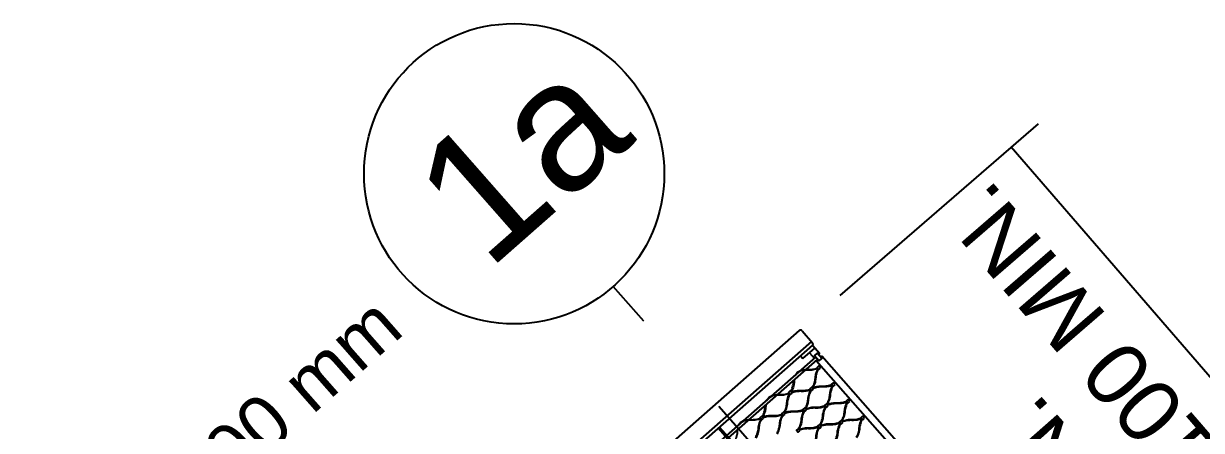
# Model space of a CAD drawing. Header units: millimetres. Extents: x 832728086 to 834530684, y 817551485 to 818349469.
# Drawn here: x 834421286 to 834424581, y 817821903 to 817823041 of the extents above; entities that cross this region are included whole.
import ezdxf

# ---------------------------------------------------------------- set-up
doc = ezdxf.new("R2010")
doc.units = ezdxf.units.MM
doc.header["$LTSCALE"] = 100
doc.linetypes.add('Grid Line', pattern=[22.225, 12.7, -3.175, 3.175, -3.175])
doc.layers.add('056-Railing-l', color=6, linetype='Continuous', lineweight=25)
for name, color, linetype in [('DLN020__', 6, 'Continuous'), ('DLN030_2', 1, 'Continuous'), ('DLN0401_', 7, 'Continuous'), ('DLN051__', 7, 'Continuous'), ('mesh- l', 8, 'Continuous')]:
    doc.layers.add(name, color=color, linetype=linetype)
doc.styles.get("Standard").update_dxf_attribs({"font": 'swiss.ttf'})
doc.styles.add('Swis721tBT', font='swissl.ttf')
doc.dimstyles.new('INTDIM350', dxfattribs={"dimtxt": 350, "dimasz": 200, "dimexe": 100, "dimexo": 150, "dimgap": 100, "dimtad": 1, "dimdec": 0, "dimzin": 9, "dimdsep": 46, "dimtxsty": 'Swis721tBT', "dimblk": 'OPEN30', "dimcen": -125, "dimclrd": 256, "dimclre": 256, "dimclrt": 2, "dimaunit": 1, "dimadec": 1, "dimazin": 0, "dimtfac": 0.444444, "dimtdec": 0, "dimtix": 1, "dimtmove": 2, "dimatfit": 3, "dimldrblk": 'OPEN30', "dimfxl": 0, "dimtolj": 1, "dimlwd": -1, "dimlwe": -1, "dimarcsym": 0})

# ---------------------------------------------------------------- blocks, each defined once
blk = doc.blocks.new('*D78')
at = {"layer": 'Defpoints', "color": 0}
for p in [(834424049.5, 817822695.4), (834423456.8, 817822182.7, 0), (834424222.8, 817821297.2, 0)]:
    blk.add_point(p, dxfattribs=at)
at = {"layer": 'DLN030_2', "linetype": 'Continuous'}
for p, q in [((834423570.3, 817822280.8), (834424125.1, 817822760.8)), ((834424815.5, 817821809.8), (834424049.5, 817822695.4)), ((834424336.3, 817821395.3), (834424891.1, 817821875.3))]:
    blk.add_line(p, q, dxfattribs=at)
at = {"layer": 'DLN030_2', "color": 2, "insert": (834424288.8, 817822128.3), "char_height": 175, "attachment_point": 5, "rotation": 130.8608, "style": 'Swis721tBT'}
blk.add_mtext('\\A1;1100 MIN.', dxfattribs=at)
blk = doc.blocks.new('_Open30')
at = {"color": 0, "linetype": 'ByBlock', "lineweight": -2}
for p, q in [((-1, 0.268), (0, 0)), ((0, 0), (-1, -0.268)), ((0, 0), (-1, 0))]:
    blk.add_line(p, q, dxfattribs=at)
blk = doc.blocks.new('*D79')
at = {"layer": 'Defpoints', "color": 0}
for p in [(834424598, 817821627.4), (834424152, 817821529, 0), (834424297.9, 817821363.3, 0)]:
    blk.add_point(p, dxfattribs=at)
at = {"layer": 'DLN030_2', "linetype": 'Continuous'}
for p, q in [((834424264.6, 817821628.1), (834424527.2, 817821859.2)), ((834424452.1, 817821793.1), (834424598, 817821627.4)), ((834424410.5, 817821462.4), (834424673.1, 817821693.4))]:
    blk.add_line(p, q, dxfattribs=at)
at = {"layer": 'DLN030_2', "color": 2, "insert": (834424382.5, 817821584.8), "char_height": 175, "attachment_point": 5, "rotation": 131.3502, "style": 'Swis721tBT'}
blk.add_mtext('\\A1;150 MIN.', dxfattribs=at)

msp = doc.modelspace()

# ---------------------------------------------------------------- linework, layer by layer
at = {"layer": '056-Railing-l'}
msp.add_line((834423463.8941, 817822182.2529, 0.0052), (834423493.6135, 817822148.4837, 0.0052), dxfattribs=at)
at = {"layer": '056-Railing-l', "elevation": 0.0052}
msp.add_lwpolyline([(834423493.1161, 817822141.4807), (834422485.3233, 817821254.5475, -0.414213562), (834422478.2666, 817821254.9976), (834422448.6416, 817821288.6596, -0.414213562), (834422449.0917, 817821295.7163), (834423456.8845, 817822182.6494)], format="xyb", dxfattribs=at)
for points in [[(834423490.263, 817822152.2908), (834422474.9633, 817821258.7511)], [(834423465.9419, 817822104.2441), (834423499.7227, 817822133.9738)]]:
    msp.add_lwpolyline(points, dxfattribs=at)
at = {"layer": '056-Railing-l'}
for points in [[(834423484.709, 817822120.7606), (834423498.6301, 817822104.9426)], [(834423493.1161, 817822141.4807), (834423513.6438, 817822118.1558)], [(834423509.8904, 817822114.8525), (834423513.6438, 817822118.1558)], [(834422503.9716, 817821229.5686), (834423502.3835, 817822108.2459)], [(834422509.2569, 817821223.5631), (834423507.6688, 817822102.2404)], [(834423459.3353, 817822111.751), (834423465.9419, 817822104.2441)], [(834423503.9154, 817822098.9371), (834424023.8647, 817821508.1358)], [(834423515.1757, 817822108.847), (834423518.9291, 817822112.1503)], [(834423518.9291, 817822112.1503), (834424038.8784, 817821521.349)], [(834423233.2385, 817821912.6736), (834423265.5968, 817821875.9059), (834423261.8434, 817821872.6026), (834423229.485, 817821909.3703)]]:
    msp.add_lwpolyline(points, dxfattribs=at)
msp.add_lwpolyline([(834423511.6328, 817822097.7363), (834423519.1396, 817822104.3429), (834423505.9264, 817822119.3566), (834423498.4196, 817822112.75)], close=True, dxfattribs=at)
for centre, start, end in [((834423460.1406, 817822178.9497, 0.0052), 41.3501966, 131.3501966), ((834423489.8601, 817822145.1804, 0.0052), 311.3501966, 41.3501966)]:
    msp.add_arc(centre, 5, start, end, dxfattribs=at)
at = {"layer": 'DLN020__', "linetype": 'Grid Line'}
msp.add_line((834425958.1968, 817818871.8664), (834422935.9249, 817822305.974), dxfattribs=at)
at = {"layer": 'DLN020__', "linetype": 'Continuous'}
msp.add_circle((834422658.4479, 817822621.262), 420, dxfattribs=at)
at = {"layer": 'mesh- l'}
for points in [[(834423515.6426, 817822078.0436), (834423510.5784, 817822083.7979), (834423506.0743, 817822079.8339), (834423511.1385, 817822074.0797)], [(834423496.3304, 817822018.9787), (834423491.2662, 817822024.7329), (834423486.7621, 817822020.769), (834423491.8263, 817822015.0147)], [(834423496.3304, 817822018.9787), (834423491.2662, 817822024.7329), (834423486.7621, 817822020.769), (834423491.8263, 817822015.0147)], [(834423556.3733, 817822030.9767), (834423551.3092, 817822036.7309), (834423546.8051, 817822032.767), (834423551.8692, 817822027.0127)], [(834423436.0699, 817822008.0137), (834423431.0058, 817822013.7679), (834423426.5017, 817822009.804), (834423431.5658, 817822004.0497)], [(834423436.0699, 817822008.0137), (834423431.0058, 817822013.7679), (834423426.5017, 817822009.804), (834423431.5658, 817822004.0497)], [(834423597.4939, 817821984.2528), (834423592.4297, 817821990.007), (834423587.9256, 817821986.0431), (834423592.9898, 817821980.2888)], [(834423416.7577, 817821948.9488), (834423411.6935, 817821954.703), (834423407.1894, 817821950.739), (834423412.2536, 817821944.9848)], [(834423416.7577, 817821948.9488), (834423411.6935, 817821954.703), (834423407.1894, 817821950.739), (834423412.2536, 817821944.9848)], [(834423476.8007, 817821960.9468), (834423471.7365, 817821966.701), (834423467.2324, 817821962.7371), (834423472.2966, 817821956.9828)], [(834423476.8007, 817821960.9468), (834423471.7365, 817821966.701), (834423467.2324, 817821962.7371), (834423472.2966, 817821956.9828)], [(834423537.4509, 817821972.2548), (834423532.3867, 817821978.009), (834423527.8826, 817821974.0451), (834423532.9468, 817821968.2908)], [(834423537.4509, 817821972.2548), (834423532.3867, 817821978.009), (834423527.8826, 817821974.0451), (834423532.9468, 817821968.2908)], [(834423356.4973, 817821937.9838), (834423351.4331, 817821943.738), (834423346.929, 817821939.7741), (834423351.9931, 817821934.0198)], [(834423517.9212, 817821914.2229), (834423512.857, 817821919.9771), (834423508.3529, 817821916.0132), (834423513.4171, 817821910.2589)], [(834423517.9212, 817821914.2229), (834423512.857, 817821919.9771), (834423508.3529, 817821916.0132), (834423513.4171, 817821910.2589)], [(834423578.5714, 817821925.5309), (834423573.5073, 817821931.2851), (834423569.0031, 817821927.3212), (834423574.0673, 817821921.5669)], [(834423638.6144, 817821937.5289), (834423633.5502, 817821943.2832), (834423629.0461, 817821939.3192), (834423634.1103, 817821933.565)], [(834423457.8782, 817821902.2249), (834423452.8141, 817821907.9791), (834423448.3099, 817821904.0151), (834423453.3741, 817821898.2609)], [(834423457.8782, 817821902.2249), (834423452.8141, 817821907.9791), (834423448.3099, 817821904.0151), (834423453.3741, 817821898.2609)]]:
    msp.add_lwpolyline(points, close=True, dxfattribs=at)
for points in [[(834423444.5527, 817822057.3504, -0.058601394), (834423448.3598, 817822062.9984, -0.059171347), (834423453.3779, 817822067.6026, -0.029308359), (834423456.2743, 817822069.4412, -0.028492276), (834423459.3637, 817822070.9338, -0.028853875), (834423462.7085, 817822072.0996, -0.027496005), (834423466.1638, 817822072.8821, -0.028016095), (834423473.3235, 817822073.6853, -0.028019832), (834423480.5281, 817822073.683, 0.055028876), (834423494.2899, 817822074.4213, 0.055015231), (834423507.5594, 817822078.1433)], [(834423508.6335, 817822076.9258, -0.056069312), (834423494.8059, 817822072.9531, -0.056083437), (834423480.4412, 817822072.1521, 0.027493758), (834423473.5402, 817822072.1616, 0.027490159), (834423466.6798, 817822071.4139, 0.043560812), (834423461.4851, 817822070.0842, 0.04700524), (834423456.6176, 817822067.8424, 0.046594238), (834423452.3958, 817822064.8369, 0.047341818), (834423448.8096, 817822061.0968)], [(834423508.7196, 817822076.8281, 0.056067215), (834423503.0391, 817822063.6097, 0.056080129), (834423500.4376, 817822049.4595, -0.055025636), (834423497.974, 817822035.8995, -0.055013139), (834423492.6125, 817822023.2032)], [(834423509.7922, 817822075.6094, 0.055013139), (834423504.4307, 817822062.913, 0.055025636), (834423501.9671, 817822049.3531, -0.056080129), (834423499.3656, 817822035.2029, -0.056067215), (834423493.6851, 817822021.9844)], [(834423432.5769, 817822011.9796, 0.055995369), (834423437.7263, 817822024.5311, 0.055053047), (834423439.9879, 817822037.9109, -0.010318275), (834423440.1926, 817822040.5265, -0.010355357), (834423440.5052, 817822043.1314)], [(834423442.2883, 817822044.7007, 0.014089534), (834423441.797, 817822041.2568, 0.014021246), (834423441.4999, 817822037.7908, -0.05610981), (834423439.1097, 817822023.8293, -0.057083833), (834423433.6511, 817822010.7622)], [(834423433.6511, 817822010.7622, -0.057086019), (834423447.3007, 817822014.5339, -0.056113129), (834423461.4516, 817822015.1489, 0.055056297), (834423475.0092, 817822015.7095, 0.055997549), (834423488.1083, 817822019.2393)], [(834423434.7237, 817822009.5434, -0.055997549), (834423447.8228, 817822013.0731, -0.055056297), (834423461.3805, 817822013.6338, 0.056113129), (834423475.5314, 817822014.2488, 0.057086019), (834423489.181, 817822018.0205)], [(834423473.0864, 817821965.1672, 0.055412123), (834423478.4703, 817821977.6154, 0.055094452), (834423480.9976, 817821990.9413, -0.0561917), (834423483.6662, 817822004.8465, -0.056507809), (834423489.3716, 817822017.8039)], [(834423474.1532, 817821963.955, 0.056433814), (834423479.8448, 817821976.901, 0.056086327), (834423482.5075, 817821990.7912, -0.055201738), (834423485.0406, 817822004.1323, -0.055489585), (834423490.4382, 817822016.592)], [(834423548.1549, 817822031.2332, -0.055412123), (834423535.1236, 817822027.4745, -0.055094452), (834423521.5845, 817822026.6609, 0.0561917), (834423507.453, 817822025.7806, 0.056507809), (834423493.8757, 817822021.7678)], [(834423549.2218, 817822030.021, -0.056433814), (834423535.6575, 817822026.0204, -0.056086327), (834423521.5416, 817822025.1441, 0.055201738), (834423507.9868, 817822024.3266, 0.055489585), (834423494.9423, 817822020.5559)], [(834423549.4525, 817822029.7587, 0.056433814), (834423543.7609, 817822016.8127, 0.056086327), (834423541.0982, 817822002.9226, -0.055201738), (834423538.5651, 817821989.5815, -0.055489585), (834423533.1676, 817821977.1218)], [(834423550.5194, 817822028.5465, 0.055412123), (834423545.1355, 817822016.0984, 0.055094452), (834423542.6082, 817822002.7724, -0.0561917), (834423539.9395, 817821988.8673, -0.056507809), (834423534.2342, 817821975.9099)], [(834423364.9801, 817821987.3205, -0.058601394), (834423368.7871, 817821992.9685, -0.059171347), (834423373.8052, 817821997.5727, -0.029308359), (834423376.7016, 817821999.4113, -0.028492276), (834423379.791, 817822000.9038, -0.028853875), (834423383.1359, 817822002.0697, -0.027496005), (834423386.5911, 817822002.8522, -0.028016095), (834423393.7508, 817822003.6554, -0.028019832), (834423400.9554, 817822003.6531, 0.055028876), (834423414.7172, 817822004.3914, 0.055015231), (834423427.9867, 817822008.1134)], [(834423429.0609, 817822006.8959, -0.056069312), (834423415.2332, 817822002.9232, -0.056083437), (834423400.8686, 817822002.1222, 0.027493758), (834423393.9676, 817822002.1317, 0.027490159), (834423387.1072, 817822001.384, 0.043560812), (834423381.9124, 817822000.0542, 0.04700524), (834423377.0449, 817821997.8124, 0.046594238), (834423372.8231, 817821994.807, 0.047341818), (834423369.237, 817821991.0669)], [(834423429.1469, 817822006.7982, 0.056067215), (834423423.4664, 817821993.5798, 0.056080129), (834423420.8649, 817821979.4296, -0.055025636), (834423418.4013, 817821965.8696, -0.055013139), (834423413.0398, 817821953.1733)], [(834423430.2196, 817822005.5794, 0.055013139), (834423424.858, 817821992.8831, 0.055025636), (834423422.3945, 817821979.3231, -0.056080129), (834423419.7929, 817821965.173, -0.056067215), (834423414.1124, 817821951.9545)], [(834423589.2754, 817821984.5093, -0.055412123), (834423576.2441, 817821980.7506, -0.055094452), (834423562.705, 817821979.937, 0.0561917), (834423548.5735, 817821979.0568, 0.056507809), (834423534.9962, 817821975.044)], [(834423590.3423, 817821983.2971, -0.056433814), (834423576.778, 817821979.2965, -0.056086327), (834423562.6621, 817821978.4202, 0.055201738), (834423549.1073, 817821977.6027, 0.055489585), (834423536.0628, 817821973.832)], [(834423590.5731, 817821983.0349, 0.056433814), (834423584.8815, 817821970.0888, 0.056086327), (834423582.2187, 817821956.1987, -0.055201738), (834423579.6856, 817821942.8576, -0.055489585), (834423574.2881, 817821930.3979)], [(834423353.0042, 817821941.9497, 0.055995369), (834423358.1536, 817821954.5012, 0.055053047), (834423360.4152, 817821967.881, -0.010318275), (834423360.6199, 817821970.4966, -0.010355357), (834423360.9325, 817821973.1015)], [(834423362.7157, 817821974.6708, 0.014089534), (834423362.2243, 817821971.2269, 0.014021246), (834423361.9273, 817821967.7609, -0.05610981), (834423359.537, 817821953.7994, -0.057083833), (834423354.0784, 817821940.7323)], [(834423468.5822, 817821961.2033, -0.055412123), (834423455.5509, 817821957.4446, -0.055094452), (834423442.0118, 817821956.631, 0.0561917), (834423427.8803, 817821955.7507, 0.056507809), (834423414.303, 817821951.7379)], [(834423469.6491, 817821959.991, -0.056433814), (834423456.0848, 817821955.9905, -0.056086327), (834423441.9689, 817821955.1142, 0.055201738), (834423428.4141, 817821954.2967, 0.055489585), (834423415.3696, 817821950.526)], [(834423469.8799, 817821959.7288, 0.056433814), (834423464.1883, 817821946.7828, 0.056086327), (834423461.5255, 817821932.8927, -0.055201738), (834423458.9924, 817821919.5516, -0.055489585), (834423453.5949, 817821907.0919)], [(834423470.9467, 817821958.5166, 0.055412123), (834423465.5628, 817821946.0685, 0.055094452), (834423463.0355, 817821932.7425, -0.0561917), (834423460.3669, 817821918.8374, -0.056507809), (834423454.6615, 817821905.8799)], [(834423474.384, 817821963.6928, -0.056433814), (834423487.9483, 817821967.6934, -0.056086327), (834423502.0641, 817821968.5697, 0.055201738), (834423515.6189, 817821969.3871, 0.055489585), (834423528.6634, 817821973.1578)], [(834423475.4508, 817821962.4806, -0.055412123), (834423488.4821, 817821966.2392, -0.055094452), (834423502.0212, 817821967.0528, 0.0561917), (834423516.1527, 817821967.9331, 0.056507809), (834423529.73, 817821971.9459)], [(834423514.2069, 817821918.4433, 0.055412123), (834423519.5908, 817821930.8915, 0.055094452), (834423522.1181, 817821944.2174, -0.0561917), (834423524.7867, 817821958.1226, -0.056507809), (834423530.4921, 817821971.08)], [(834423515.2737, 817821917.2311, 0.056433814), (834423520.9653, 817821930.1772, 0.056086327), (834423523.6281, 817821944.0673, -0.055201738), (834423526.1612, 817821957.4084, -0.055489585), (834423531.5587, 817821969.8681)], [(834423591.6399, 817821981.8226, 0.055412123), (834423586.256, 817821969.3745, 0.055094452), (834423583.7287, 817821956.0485, -0.0561917), (834423581.0601, 817821942.1434, -0.056507809), (834423575.3547, 817821929.186)], [(834423285.4074, 817821917.2906, -0.058601394), (834423289.2144, 817821922.9385, -0.059171347), (834423294.2325, 817821927.5428, -0.029308359), (834423297.1289, 817821929.3814, -0.028492276), (834423300.2183, 817821930.8739, -0.028853875), (834423303.5632, 817821932.0398, -0.027496005), (834423307.0185, 817821932.8223, -0.028016095), (834423314.1781, 817821933.6255, -0.028019832), (834423321.3827, 817821933.6232, 0.055028876), (834423335.1445, 817821934.3615, 0.055015231), (834423348.414, 817821938.0834)], [(834423349.4882, 817821936.866, -0.056069312), (834423335.6606, 817821932.8932, -0.056083437), (834423321.2959, 817821932.0923, 0.027493758), (834423314.3949, 817821932.1018, 0.027490159), (834423307.5345, 817821931.3541, 0.043560812), (834423302.3397, 817821930.0243, 0.04700524), (834423297.4722, 817821927.7825, 0.046594238), (834423293.2504, 817821924.7771, 0.047341818), (834423289.6643, 817821921.037)], [(834423349.5743, 817821936.7683, 0.056067215), (834423343.8937, 817821923.5498, 0.056080129), (834423341.2922, 817821909.3997, -0.055025636), (834423338.8287, 817821895.8397, -0.055013139), (834423333.4671, 817821883.1434)], [(834423350.6469, 817821935.5495, 0.055013139), (834423345.2853, 817821922.8532, 0.055025636), (834423342.8218, 817821909.2932, -0.056080129), (834423340.2203, 817821895.1431, -0.056067215), (834423334.5397, 817821881.9246)], [(834423354.0784, 817821940.7323, -0.057086019), (834423367.728, 817821944.5039, -0.056113129), (834423381.8789, 817821945.119, 0.055056297), (834423395.4365, 817821945.6796, 0.055997549), (834423408.5357, 817821949.2093)], [(834423355.151, 817821939.5135, -0.055997549), (834423368.2502, 817821943.0432, -0.055056297), (834423381.8078, 817821943.6038, 0.056113129), (834423395.9587, 817821944.2189, 0.057086019), (834423409.6083, 817821947.9906)], [(834423393.5137, 817821895.1373, 0.055412123), (834423398.8976, 817821907.5854, 0.055094452), (834423401.4249, 817821920.9114, -0.0561917), (834423404.0935, 817821934.8166, -0.056507809), (834423409.7989, 817821947.774)], [(834423394.5805, 817821893.9251, 0.056433814), (834423400.2721, 817821906.8711, 0.056086327), (834423402.9349, 817821920.7613, -0.055201738), (834423405.468, 817821934.1023, -0.055489585), (834423410.8655, 817821946.562)], [(834423515.5045, 817821916.9689, -0.056433814), (834423529.0688, 817821920.9695, -0.056086327), (834423543.1846, 817821921.8458, 0.055201738), (834423556.7395, 817821922.6633, 0.055489585), (834423569.784, 817821926.434)], [(834423516.5713, 817821915.7567, -0.055412123), (834423529.6027, 817821919.5153, -0.055094452), (834423543.1417, 817821920.329, 0.0561917), (834423557.2733, 817821921.2092, 0.056507809), (834423570.8506, 817821925.222)], [(834423555.3274, 817821871.7195, 0.055412123), (834423560.7113, 817821884.1676, 0.055094452), (834423563.2386, 817821897.4936, -0.0561917), (834423565.9072, 817821911.3987, -0.056507809), (834423571.6126, 817821924.3561)], [(834423556.3942, 817821870.5072, 0.056433814), (834423562.0858, 817821883.4533, 0.056086327), (834423564.7486, 817821897.3434, -0.055201738), (834423567.2817, 817821910.6845, -0.055489585), (834423572.6792, 817821923.1442)], [(834423630.396, 817821937.7854, -0.055412123), (834423617.3646, 817821934.0268, -0.055094452), (834423603.8256, 817821933.2131, 0.0561917), (834423589.694, 817821932.3329, 0.056507809), (834423576.1167, 817821928.3201)], [(834423631.4628, 817821936.5732, -0.056433814), (834423617.8985, 817821932.5726, -0.056086327), (834423603.7827, 817821931.6963, 0.055201738), (834423590.2278, 817821930.8788, 0.055489585), (834423577.1833, 817821927.1081)], [(834423631.6936, 817821936.311, 0.056433814), (834423626.002, 817821923.3649, 0.056086327), (834423623.3392, 817821909.4748, -0.055201738), (834423620.8061, 817821896.1337, -0.055489585), (834423615.4086, 817821883.674)], [(834423632.7604, 817821935.0987, 0.055412123), (834423627.3765, 817821922.6506, 0.055094452), (834423624.8492, 817821909.3246, -0.0561917), (834423622.1806, 817821895.4195, -0.056507809), (834423616.4752, 817821882.4621)], [(834423283.143, 817821904.6408, 0.014089534), (834423282.6516, 817821901.197, 0.014021246), (834423282.3546, 817821897.731, -0.05610981), (834423279.9644, 817821883.7695, -0.057083833), (834423274.5057, 817821870.7024)], [(834423509.7028, 817821914.4794, -0.055412123), (834423496.6714, 817821910.7207, -0.055094452), (834423483.1324, 817821909.9071, 0.0561917), (834423469.0009, 817821909.0268, 0.056507809), (834423455.4235, 817821905.014)], [(834423510.7696, 817821913.2672, -0.056433814), (834423497.2053, 817821909.2666, -0.056086327), (834423483.0895, 817821908.3903, 0.055201738), (834423469.5347, 817821907.5728, 0.055489585), (834423456.4901, 817821903.8021)], [(834423511.0004, 817821913.0049, 0.056433814), (834423505.3088, 817821900.0589, 0.056086327), (834423502.646, 817821886.1688, -0.055201738), (834423500.1129, 817821872.8277, -0.055489585), (834423494.7154, 817821860.368)], [(834423512.0672, 817821911.7927, 0.055412123), (834423506.6833, 817821899.3446, 0.055094452), (834423504.156, 817821886.0186, -0.0561917), (834423501.4874, 817821872.1135, -0.056507809), (834423495.782, 817821859.1561)]]:
    msp.add_lwpolyline(points, format="xyb", dxfattribs=at)
for points in [[(834423573.5073, 817821931.2851), (834423569.0031, 817821927.3212)], [(834423569.0031, 817821927.3212), (834423574.0673, 817821921.5669)], [(834423578.5714, 817821925.5309), (834423573.5073, 817821931.2851)], [(834423574.0673, 817821921.5669), (834423578.5714, 817821925.5309)]]:
    msp.add_lwpolyline(points, dxfattribs=at)

# ---------------------------------------------------------------- texts
at = {"layer": 'DLN0401_'}
msp.add_text('GAP NOT EXCEED 100 mm', height=150, rotation=41.3501966, dxfattribs=at).set_placement((834420345.5116, 817820406.9863))
at = {"layer": 'DLN051__', "insert": (834422346.0282, 817822617.2459), "char_height": 360, "attachment_point": 1, "rotation": 41.3501958}
msp.add_mtext_dynamic_manual_height_columns('1a', width=1139.353471, gutter_width=1, heights=[0], dxfattribs=at)

# ---------------------------------------------------------------- dimensions: what is measured, and where the dimension line sits
at = {"layer": 'DLN030_2'}
dim = msp.add_aligned_dim(p1=(834424222.8377, 817821297.1858, 0.0052), p2=(834423456.8373, 817822182.7031, 0.0052), distance=-783.6066, text='1100 MIN.', dimstyle='INTDIM350', override={"dimtxt": 175}, dxfattribs=at)
dim.commit()
dim.dimension.update_dxf_attribs({"geometry": '*D78', "text_midpoint": (834424288.8314, 817822128.3383)})
dim = msp.add_linear_dim(base=(834424598.0263, 817821627.3799), p1=(834424152.0256, 817821529.0111, 0.0052), p2=(834424297.9063, 817821363.2517, 0.0052), angle=131.3501958, text='150 MIN.', dimstyle='INTDIM350', override={"dimtxt": 175}, dxfattribs=at)
dim.commit()
dim.dimension.update_dxf_attribs({"geometry": '*D79', "text_midpoint": (834424382.5041, 817821584.7768)})

doc.saveas('drawing.dxf')
